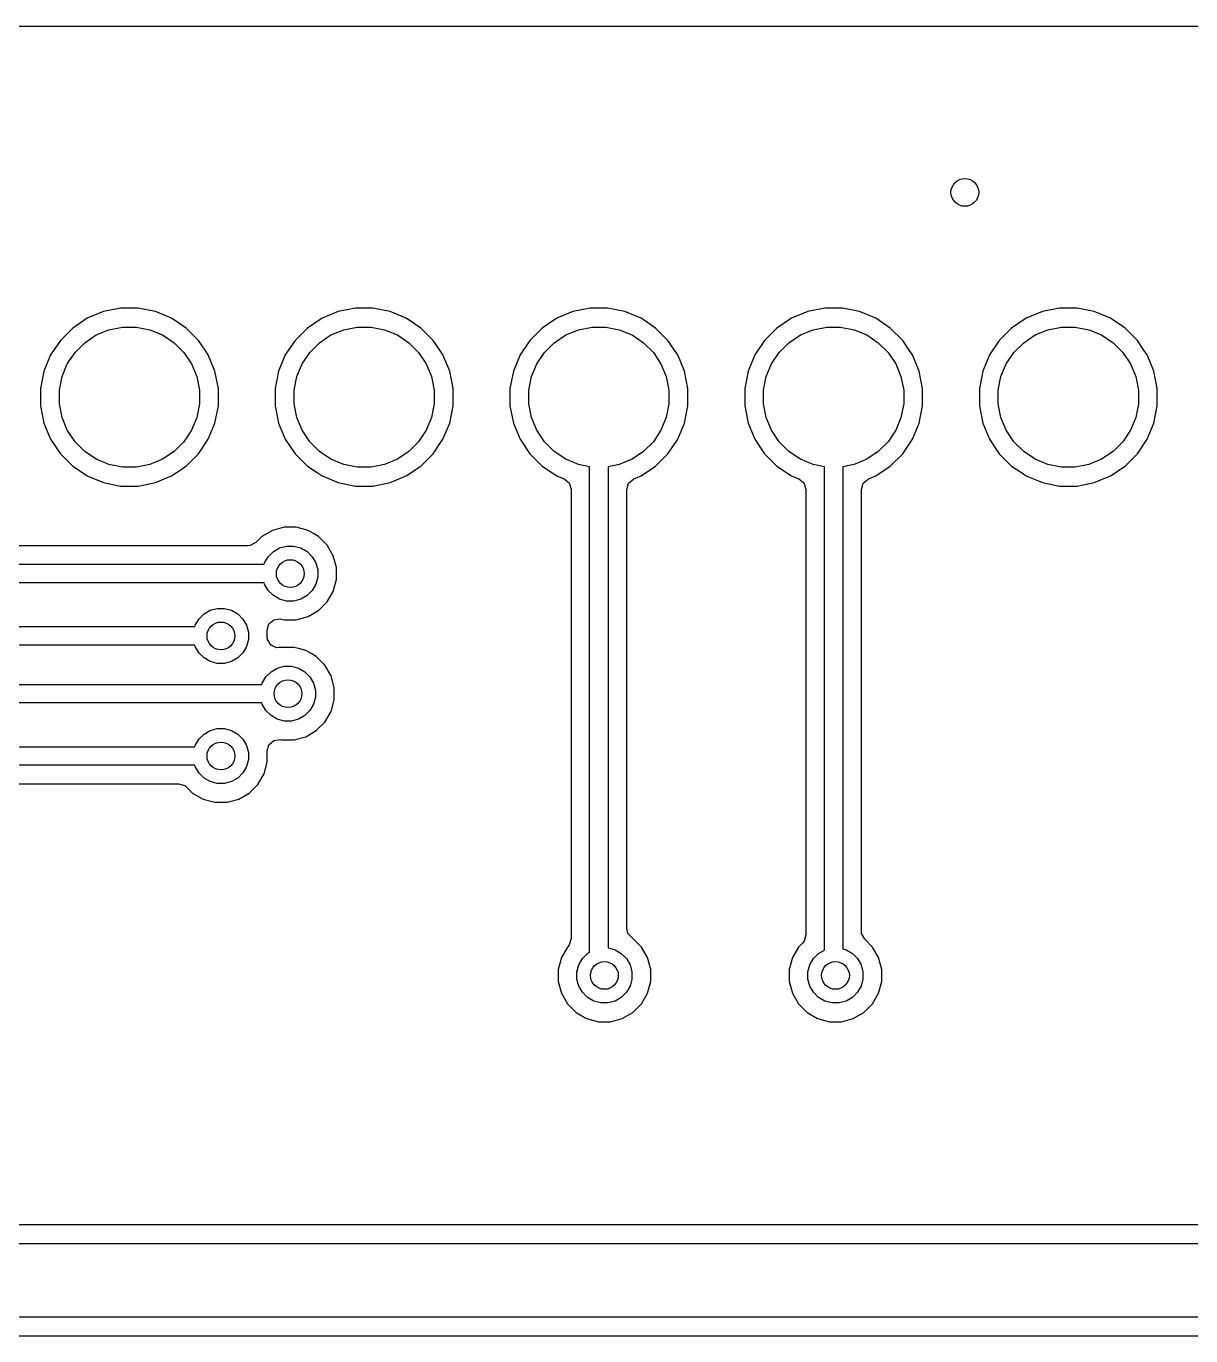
# Model space of a CAD drawing. Header units: inches. Extents: x 2.9 to 6.6, y -4.54 to -2.01.
# Drawn here: x 4.73 to 5.226, y -2.567 to -2.009 of the extents above; entities that cross this region are included whole.
import ezdxf

# ---------------------------------------------------------------- set-up
doc = ezdxf.new("R2010")
doc.units = ezdxf.units.IN
doc.header["$MEASUREMENT"] = 0
doc.layers.add('BLACK', color=7, linetype='CONTINUOUS')

msp = doc.modelspace()

# ---------------------------------------------------------------- linework, layer by layer
at = {"layer": 'BLACK', "linetype": 'CONTINUOUS'}
for p, q in [((2.91834, -2.00888), (6.59426, -2.00888)), ((4.76296, -2.13049), (4.75607, -2.13335)), ((4.77028, -2.12904), (4.76296, -2.13049)), ((4.76296, -2.13049), (4.76296, -2.13049)), ((4.77775, -2.12904), (4.77028, -2.12904)), ((4.77028, -2.12904), (4.77028, -2.12904)), ((4.78507, -2.13049), (4.77775, -2.12904)), ((4.77775, -2.12904), (4.77775, -2.12904)), ((4.79197, -2.13335), (4.78507, -2.13049)), ((4.78507, -2.13049), (4.78507, -2.13049)), ((4.86296, -2.13049), (4.85607, -2.13335)), ((4.87028, -2.12904), (4.86296, -2.13049)), ((4.86296, -2.13049), (4.86296, -2.13049)), ((4.87775, -2.12904), (4.87028, -2.12904)), ((4.87028, -2.12904), (4.87028, -2.12904)), ((4.88507, -2.13049), (4.87775, -2.12904)), ((4.87775, -2.12904), (4.87775, -2.12904)), ((4.89197, -2.13335), (4.88507, -2.13049)), ((4.88507, -2.13049), (4.88507, -2.13049)), ((4.96296, -2.13049), (4.95607, -2.13335)), ((4.97028, -2.12904), (4.96296, -2.13049)), ((4.96296, -2.13049), (4.96296, -2.13049)), ((4.97775, -2.12904), (4.97028, -2.12904)), ((4.97028, -2.12904), (4.97028, -2.12904)), ((4.98507, -2.13049), (4.97775, -2.12904)), ((4.97775, -2.12904), (4.97775, -2.12904)), ((4.99197, -2.13335), (4.98507, -2.13049)), ((4.98507, -2.13049), (4.98507, -2.13049)), ((5.06296, -2.13049), (5.05607, -2.13335)), ((5.07028, -2.12904), (5.06296, -2.13049)), ((5.06296, -2.13049), (5.06296, -2.13049)), ((5.07775, -2.12904), (5.07028, -2.12904)), ((5.07028, -2.12904), (5.07028, -2.12904)), ((5.08507, -2.13049), (5.07775, -2.12904)), ((5.07775, -2.12904), (5.07775, -2.12904)), ((5.09197, -2.13335), (5.08507, -2.13049)), ((5.08507, -2.13049), (5.08507, -2.13049)), ((5.16296, -2.13049), (5.15607, -2.13335)), ((5.17028, -2.12904), (5.16296, -2.13049)), ((5.16296, -2.13049), (5.16296, -2.13049)), ((5.17775, -2.12904), (5.17028, -2.12904)), ((5.17028, -2.12904), (5.17028, -2.12904)), ((5.18507, -2.13049), (5.17775, -2.12904)), ((5.17775, -2.12904), (5.17775, -2.12904)), ((5.19197, -2.13335), (5.18507, -2.13049)), ((5.18507, -2.13049), (5.18507, -2.13049)), ((4.75607, -2.13335), (4.74986, -2.1375)), ((4.76531, -2.13822), (4.77108, -2.13707)), ((4.77108, -2.13707), (4.77696, -2.13707)), ((4.77696, -2.13707), (4.78272, -2.13822)), ((4.79817, -2.1375), (4.79197, -2.13335)), ((4.85607, -2.13335), (4.84986, -2.1375)), ((4.86531, -2.13822), (4.87108, -2.13707)), ((4.87108, -2.13707), (4.87696, -2.13707)), ((4.87696, -2.13707), (4.88272, -2.13822)), ((4.89817, -2.1375), (4.89197, -2.13335)), ((4.95607, -2.13335), (4.94986, -2.1375)), ((4.96531, -2.13822), (4.97108, -2.13707)), ((4.97108, -2.13707), (4.97696, -2.13707)), ((4.97696, -2.13707), (4.98272, -2.13822)), ((4.99817, -2.1375), (4.99197, -2.13335)), ((5.05607, -2.13335), (5.04986, -2.1375)), ((5.06531, -2.13822), (5.07108, -2.13707)), ((5.07108, -2.13707), (5.07696, -2.13707)), ((5.07696, -2.13707), (5.08272, -2.13822)), ((5.09817, -2.1375), (5.09197, -2.13335)), ((5.15607, -2.13335), (5.14986, -2.1375)), ((5.16531, -2.13822), (5.17108, -2.13707)), ((5.17108, -2.13707), (5.17696, -2.13707)), ((5.17696, -2.13707), (5.18272, -2.13822)), ((5.19817, -2.1375), (5.19197, -2.13335)), ((4.74458, -2.14277), (4.74043, -2.14898)), ((4.74986, -2.1375), (4.74458, -2.14277)), ((4.75498, -2.14374), (4.75987, -2.14047)), ((4.75987, -2.14047), (4.76531, -2.13822)), ((4.78272, -2.13822), (4.78816, -2.14047)), ((4.78816, -2.14047), (4.79305, -2.14374)), ((4.80345, -2.14277), (4.79817, -2.1375)), ((4.80621, -2.1469), (4.80345, -2.14277)), ((4.84458, -2.14277), (4.84043, -2.14898)), ((4.84986, -2.1375), (4.84458, -2.14277)), ((4.85498, -2.14374), (4.85987, -2.14047)), ((4.85987, -2.14047), (4.86531, -2.13822)), ((4.88272, -2.13822), (4.88816, -2.14047)), ((4.88816, -2.14047), (4.89305, -2.14374)), ((4.90345, -2.14277), (4.89817, -2.1375)), ((4.90621, -2.1469), (4.90345, -2.14277)), ((4.94458, -2.14277), (4.94043, -2.14898)), ((4.94986, -2.1375), (4.94458, -2.14277)), ((4.95498, -2.14374), (4.95987, -2.14047)), ((4.95987, -2.14047), (4.96531, -2.13822)), ((4.98272, -2.13822), (4.98816, -2.14047)), ((4.98816, -2.14047), (4.99305, -2.14374)), ((5.00345, -2.14277), (4.99817, -2.1375)), ((5.00621, -2.1469), (5.00345, -2.14277)), ((5.04458, -2.14277), (5.04043, -2.14898)), ((5.04986, -2.1375), (5.04458, -2.14277)), ((5.05498, -2.14374), (5.05987, -2.14047)), ((5.05987, -2.14047), (5.06531, -2.13822)), ((5.08272, -2.13822), (5.08816, -2.14047)), ((5.08816, -2.14047), (5.09305, -2.14374)), ((5.10345, -2.14277), (5.09817, -2.1375)), ((5.10621, -2.1469), (5.10345, -2.14277)), ((5.14458, -2.14277), (5.14043, -2.14898)), ((5.14986, -2.1375), (5.14458, -2.14277)), ((5.15498, -2.14374), (5.15987, -2.14047)), ((5.15987, -2.14047), (5.16531, -2.13822)), ((5.18272, -2.13822), (5.18816, -2.14047)), ((5.18816, -2.14047), (5.19305, -2.14374)), ((5.20345, -2.14277), (5.19817, -2.1375)), ((5.20621, -2.1469), (5.20345, -2.14277)), ((4.74756, -2.15279), (4.75083, -2.1479)), ((4.75083, -2.1479), (4.75498, -2.14374)), ((4.79305, -2.14374), (4.79721, -2.1479)), ((4.79721, -2.1479), (4.80047, -2.15279)), ((4.8076, -2.14898), (4.80621, -2.1469)), ((4.84756, -2.15279), (4.85083, -2.1479)), ((4.85083, -2.1479), (4.85498, -2.14374)), ((4.89305, -2.14374), (4.89721, -2.1479)), ((4.89721, -2.1479), (4.90047, -2.15279)), ((4.9076, -2.14898), (4.90621, -2.1469)), ((4.94756, -2.15279), (4.95083, -2.1479)), ((4.95083, -2.1479), (4.95498, -2.14374)), ((4.99305, -2.14374), (4.99721, -2.1479)), ((4.99721, -2.1479), (5.00047, -2.15279)), ((5.0076, -2.14898), (5.00621, -2.1469)), ((5.04756, -2.15279), (5.05083, -2.1479)), ((5.05083, -2.1479), (5.05498, -2.14374)), ((5.09305, -2.14374), (5.09721, -2.1479)), ((5.09721, -2.1479), (5.10047, -2.15279)), ((5.1076, -2.14898), (5.10621, -2.1469)), ((5.14756, -2.15279), (5.15083, -2.1479)), ((5.15083, -2.1479), (5.15498, -2.14374)), ((5.19305, -2.14374), (5.19721, -2.1479)), ((5.19721, -2.1479), (5.20047, -2.15279)), ((5.2076, -2.14898), (5.20621, -2.1469)), ((4.74043, -2.14898), (4.73758, -2.15588)), ((4.74531, -2.15822), (4.74756, -2.15279)), ((4.80047, -2.15279), (4.80272, -2.15822)), ((4.81045, -2.15588), (4.8076, -2.14898)), ((4.84043, -2.14898), (4.83758, -2.15588)), ((4.84531, -2.15822), (4.84756, -2.15279)), ((4.90047, -2.15279), (4.90272, -2.15822)), ((4.91045, -2.15588), (4.9076, -2.14898)), ((4.94043, -2.14898), (4.93758, -2.15588)), ((4.94531, -2.15822), (4.94756, -2.15279)), ((5.00047, -2.15279), (5.00272, -2.15822)), ((5.01045, -2.15588), (5.0076, -2.14898)), ((5.04043, -2.14898), (5.03758, -2.15588)), ((5.04531, -2.15822), (5.04756, -2.15279)), ((5.10047, -2.15279), (5.10272, -2.15822)), ((5.11045, -2.15588), (5.1076, -2.14898)), ((5.14043, -2.14898), (5.13758, -2.15588)), ((5.14531, -2.15822), (5.14756, -2.15279)), ((5.20047, -2.15279), (5.20272, -2.15822)), ((5.21045, -2.15588), (5.2076, -2.14898)), ((4.73758, -2.15588), (4.73612, -2.1632)), ((4.73758, -2.15588), (4.73758, -2.15588)), ((4.74416, -2.16399), (4.74531, -2.15822)), ((4.80272, -2.15822), (4.80387, -2.16399)), ((4.81191, -2.1632), (4.81045, -2.15588)), ((4.81045, -2.15588), (4.81045, -2.15588)), ((4.83758, -2.15588), (4.83612, -2.1632)), ((4.83758, -2.15588), (4.83758, -2.15588)), ((4.84416, -2.16399), (4.84531, -2.15822)), ((4.90272, -2.15822), (4.90387, -2.16399)), ((4.91191, -2.1632), (4.91045, -2.15588)), ((4.91045, -2.15588), (4.91045, -2.15588)), ((4.93758, -2.15588), (4.93612, -2.1632)), ((4.93758, -2.15588), (4.93758, -2.15588)), ((4.94416, -2.16399), (4.94531, -2.15822)), ((5.00272, -2.15822), (5.00387, -2.16399)), ((5.01191, -2.1632), (5.01045, -2.15588)), ((5.01045, -2.15588), (5.01045, -2.15588)), ((5.03758, -2.15588), (5.03612, -2.1632)), ((5.03758, -2.15588), (5.03758, -2.15588)), ((5.04416, -2.16399), (5.04531, -2.15822)), ((5.10272, -2.15822), (5.10387, -2.16399)), ((5.11191, -2.1632), (5.11045, -2.15588)), ((5.11045, -2.15588), (5.11045, -2.15588)), ((5.13758, -2.15588), (5.13612, -2.1632)), ((5.13758, -2.15588), (5.13758, -2.15588)), ((5.14416, -2.16399), (5.14531, -2.15822)), ((5.20272, -2.15822), (5.20387, -2.16399)), ((5.21191, -2.1632), (5.21045, -2.15588)), ((5.21045, -2.15588), (5.21045, -2.15588)), ((4.73612, -2.1632), (4.73612, -2.17066)), ((4.74416, -2.16987), (4.74416, -2.16399)), ((4.80387, -2.16399), (4.80387, -2.16987)), ((4.81191, -2.17066), (4.81191, -2.1632)), ((4.81191, -2.1632), (4.81191, -2.1632)), ((4.81191, -2.1632), (4.81191, -2.1632)), ((4.83612, -2.1632), (4.83612, -2.17066)), ((4.84416, -2.16987), (4.84416, -2.16399)), ((4.90387, -2.16399), (4.90387, -2.16987)), ((4.91191, -2.17066), (4.91191, -2.1632)), ((4.91191, -2.1632), (4.91191, -2.1632)), ((4.91191, -2.1632), (4.91191, -2.1632)), ((4.93612, -2.1632), (4.93612, -2.17066)), ((4.94416, -2.16987), (4.94416, -2.16399)), ((5.00387, -2.16399), (5.00387, -2.16987)), ((5.01191, -2.17066), (5.01191, -2.1632)), ((5.01191, -2.1632), (5.01191, -2.1632)), ((5.01191, -2.1632), (5.01191, -2.1632)), ((5.03612, -2.1632), (5.03612, -2.17066)), ((5.04416, -2.16987), (5.04416, -2.16399)), ((5.10387, -2.16399), (5.10387, -2.16987)), ((5.11191, -2.17066), (5.11191, -2.1632)), ((5.11191, -2.1632), (5.11191, -2.1632)), ((5.11191, -2.1632), (5.11191, -2.1632)), ((5.13612, -2.1632), (5.13612, -2.17066)), ((5.14416, -2.16987), (5.14416, -2.16399)), ((5.20387, -2.16399), (5.20387, -2.16987)), ((5.21191, -2.17066), (5.21191, -2.1632)), ((5.21191, -2.1632), (5.21191, -2.1632)), ((5.21191, -2.1632), (5.21191, -2.1632)), ((4.73612, -2.17066), (4.73758, -2.17798)), ((4.74531, -2.17564), (4.74416, -2.16987)), ((4.80387, -2.16987), (4.80272, -2.17564)), ((4.81045, -2.17798), (4.81191, -2.17066)), ((4.83612, -2.17066), (4.83758, -2.17798)), ((4.84531, -2.17564), (4.84416, -2.16987)), ((4.90387, -2.16987), (4.90272, -2.17564)), ((4.91045, -2.17798), (4.91191, -2.17066)), ((4.93612, -2.17066), (4.93758, -2.17798)), ((4.94531, -2.17564), (4.94416, -2.16987)), ((5.00387, -2.16987), (5.00272, -2.17564)), ((5.01045, -2.17798), (5.01191, -2.17066)), ((5.03612, -2.17066), (5.03758, -2.17798)), ((5.04531, -2.17564), (5.04416, -2.16987)), ((5.10387, -2.16987), (5.10272, -2.17564)), ((5.11045, -2.17798), (5.11191, -2.17066)), ((5.13612, -2.17066), (5.13758, -2.17798)), ((5.14531, -2.17564), (5.14416, -2.16987)), ((5.20387, -2.16987), (5.20272, -2.17564)), ((5.21045, -2.17798), (5.21191, -2.17066)), ((4.74756, -2.18107), (4.74531, -2.17564)), ((4.80272, -2.17564), (4.80047, -2.18107)), ((4.84756, -2.18107), (4.84531, -2.17564)), ((4.90272, -2.17564), (4.90047, -2.18107)), ((4.94756, -2.18107), (4.94531, -2.17564)), ((5.00272, -2.17564), (5.00047, -2.18107)), ((5.04756, -2.18107), (5.04531, -2.17564)), ((5.10272, -2.17564), (5.10047, -2.18107)), ((5.14756, -2.18107), (5.14531, -2.17564)), ((5.20272, -2.17564), (5.20047, -2.18107)), ((4.73758, -2.17798), (4.73758, -2.17798)), ((4.73758, -2.17798), (4.74043, -2.18488)), ((4.75083, -2.18596), (4.74756, -2.18107)), ((4.80047, -2.18107), (4.79721, -2.18596)), ((4.8076, -2.18488), (4.81045, -2.17798)), ((4.83758, -2.17798), (4.83758, -2.17798)), ((4.83758, -2.17798), (4.84043, -2.18488)), ((4.85083, -2.18596), (4.84756, -2.18107)), ((4.90047, -2.18107), (4.89721, -2.18596)), ((4.9076, -2.18488), (4.91045, -2.17798)), ((4.93758, -2.17798), (4.93758, -2.17798)), ((4.93758, -2.17798), (4.94043, -2.18488)), ((4.95083, -2.18596), (4.94756, -2.18107)), ((5.00047, -2.18107), (4.99721, -2.18596)), ((5.0076, -2.18488), (5.01045, -2.17798)), ((5.03758, -2.17798), (5.03758, -2.17798)), ((5.03758, -2.17798), (5.04043, -2.18488)), ((5.05083, -2.18596), (5.04756, -2.18107)), ((5.10047, -2.18107), (5.09721, -2.18596)), ((5.1076, -2.18488), (5.11045, -2.17798)), ((5.13758, -2.17798), (5.13758, -2.17798)), ((5.13758, -2.17798), (5.14043, -2.18488)), ((5.15083, -2.18596), (5.14756, -2.18107)), ((5.20047, -2.18107), (5.19721, -2.18596)), ((5.2076, -2.18488), (5.21045, -2.17798)), ((4.74043, -2.18488), (4.74458, -2.19108)), ((4.75498, -2.19012), (4.75083, -2.18596)), ((4.79721, -2.18596), (4.79305, -2.19012)), ((4.80345, -2.19108), (4.8076, -2.18488)), ((4.84043, -2.18488), (4.84458, -2.19108)), ((4.85498, -2.19012), (4.85083, -2.18596)), ((4.89721, -2.18596), (4.89305, -2.19012)), ((4.90345, -2.19108), (4.9076, -2.18488)), ((4.94043, -2.18488), (4.94458, -2.19108)), ((4.95498, -2.19012), (4.95083, -2.18596)), ((4.99721, -2.18596), (4.99305, -2.19012)), ((5.00345, -2.19108), (5.0076, -2.18488)), ((5.04043, -2.18488), (5.04458, -2.19108)), ((5.05498, -2.19012), (5.05083, -2.18596)), ((5.09721, -2.18596), (5.09305, -2.19012)), ((5.10345, -2.19108), (5.1076, -2.18488)), ((5.14043, -2.18488), (5.14458, -2.19108)), ((5.15498, -2.19012), (5.15083, -2.18596)), ((5.19721, -2.18596), (5.19305, -2.19012)), ((5.20345, -2.19108), (5.2076, -2.18488)), ((4.74458, -2.19108), (4.74986, -2.19636)), ((4.75987, -2.19339), (4.75498, -2.19012)), ((4.79305, -2.19012), (4.78816, -2.19339)), ((4.79817, -2.19636), (4.80345, -2.19108)), ((4.84458, -2.19108), (4.84986, -2.19636)), ((4.85987, -2.19339), (4.85498, -2.19012)), ((4.89305, -2.19012), (4.88816, -2.19339)), ((4.89817, -2.19636), (4.90345, -2.19108)), ((4.94458, -2.19108), (4.94986, -2.19636)), ((4.95987, -2.19339), (4.95498, -2.19012)), ((4.99305, -2.19012), (4.98816, -2.19339)), ((4.99817, -2.19636), (5.00345, -2.19108)), ((5.04458, -2.19108), (5.04986, -2.19636)), ((5.05987, -2.19339), (5.05498, -2.19012)), ((5.09305, -2.19012), (5.08816, -2.19339)), ((5.09817, -2.19636), (5.10345, -2.19108)), ((5.14458, -2.19108), (5.14986, -2.19636)), ((5.15987, -2.19339), (5.15498, -2.19012)), ((5.19305, -2.19012), (5.18816, -2.19339)), ((5.19817, -2.19636), (5.20345, -2.19108)), ((4.74986, -2.19636), (4.75399, -2.19912)), ((4.76531, -2.19564), (4.75987, -2.19339)), ((4.77108, -2.19678), (4.76531, -2.19564)), ((4.77696, -2.19678), (4.77108, -2.19678)), ((4.78272, -2.19564), (4.77696, -2.19678)), ((4.78816, -2.19339), (4.78272, -2.19564)), ((4.79197, -2.20051), (4.79817, -2.19636)), ((4.84986, -2.19636), (4.85399, -2.19912)), ((4.86531, -2.19564), (4.85987, -2.19339)), ((4.87108, -2.19678), (4.86531, -2.19564)), ((4.87696, -2.19678), (4.87108, -2.19678)), ((4.88272, -2.19564), (4.87696, -2.19678)), ((4.88816, -2.19339), (4.88272, -2.19564)), ((4.89197, -2.20051), (4.89817, -2.19636)), ((4.94986, -2.19636), (4.94986, -2.19636)), ((4.94986, -2.19636), (4.95607, -2.20051)), ((4.96531, -2.19564), (4.95987, -2.19339)), ((4.97008, -2.19659), (4.96531, -2.19564)), ((4.97008, -2.4035), (4.97008, -2.19659)), ((4.98272, -2.19564), (4.97795, -2.19659)), ((4.97795, -2.19659), (4.97795, -2.40168)), ((4.98816, -2.19339), (4.98272, -2.19564)), ((4.99197, -2.20051), (4.99817, -2.19636)), ((5.04986, -2.19636), (5.04986, -2.19636)), ((5.04986, -2.19636), (5.05607, -2.20051)), ((5.06531, -2.19564), (5.05987, -2.19339)), ((5.07008, -2.19659), (5.06531, -2.19564)), ((5.07008, -2.40259), (5.07008, -2.19659)), ((5.08272, -2.19564), (5.07795, -2.19659)), ((5.07795, -2.19659), (5.07795, -2.40211)), ((5.08816, -2.19339), (5.08272, -2.19564)), ((5.09197, -2.20051), (5.09817, -2.19636)), ((5.14986, -2.19636), (5.15399, -2.19912)), ((5.16531, -2.19564), (5.15987, -2.19339)), ((5.17108, -2.19678), (5.16531, -2.19564)), ((5.17696, -2.19678), (5.17108, -2.19678)), ((5.18272, -2.19564), (5.17696, -2.19678)), ((5.18816, -2.19339), (5.18272, -2.19564)), ((5.19197, -2.20051), (5.19817, -2.19636)), ((4.75399, -2.19912), (4.75607, -2.20051)), ((4.75607, -2.20051), (4.76296, -2.20337)), ((4.76296, -2.20337), (4.77028, -2.20482)), ((4.77775, -2.20482), (4.78507, -2.20337)), ((4.78507, -2.20337), (4.79197, -2.20051)), ((4.85399, -2.19912), (4.85607, -2.20051)), ((4.85607, -2.20051), (4.86296, -2.20337)), ((4.86296, -2.20337), (4.87028, -2.20482)), ((4.87775, -2.20482), (4.88507, -2.20337)), ((4.88507, -2.20337), (4.89197, -2.20051)), ((4.95607, -2.20051), (4.95607, -2.20051)), ((4.95607, -2.20051), (4.95917, -2.2018)), ((4.95917, -2.2018), (4.96131, -2.20352)), ((4.96131, -2.20352), (4.96218, -2.20613)), ((4.98585, -2.20631), (4.98662, -2.20367)), ((4.98662, -2.20367), (4.9887, -2.20187)), ((4.9887, -2.20187), (4.98886, -2.2018)), ((4.98886, -2.2018), (4.99196, -2.20051)), ((4.99196, -2.20051), (4.99196, -2.20051)), ((4.99196, -2.20051), (4.99197, -2.20051)), ((5.05607, -2.20051), (5.05607, -2.20051)), ((5.05607, -2.20051), (5.05917, -2.2018)), ((5.05917, -2.2018), (5.06131, -2.20352)), ((5.06131, -2.20352), (5.06218, -2.20613)), ((5.08585, -2.20631), (5.08662, -2.20367)), ((5.08662, -2.20367), (5.0887, -2.20187)), ((5.0887, -2.20187), (5.08886, -2.2018)), ((5.08886, -2.2018), (5.09196, -2.20051)), ((5.09196, -2.20051), (5.09196, -2.20051)), ((5.09196, -2.20051), (5.09197, -2.20051)), ((5.15399, -2.19912), (5.15607, -2.20051)), ((5.15607, -2.20051), (5.16296, -2.20337)), ((5.16296, -2.20337), (5.17028, -2.20482)), ((5.17775, -2.20482), (5.18507, -2.20337)), ((5.18507, -2.20337), (5.19197, -2.20051)), ((4.77028, -2.20482), (4.77028, -2.20482)), ((4.77028, -2.20482), (4.77028, -2.20482)), ((4.77028, -2.20482), (4.77775, -2.20482)), ((4.77775, -2.20482), (4.77775, -2.20482)), ((4.87028, -2.20482), (4.87028, -2.20482)), ((4.87028, -2.20482), (4.87028, -2.20482)), ((4.87028, -2.20482), (4.87775, -2.20482)), ((4.87775, -2.20482), (4.87775, -2.20482)), ((4.96218, -2.20613), (4.96219, -2.20631)), ((4.96219, -2.20631), (4.96219, -2.39769)), ((4.98585, -2.39328), (4.98585, -2.20631)), ((5.06218, -2.20613), (5.06219, -2.20631)), ((5.06219, -2.20631), (5.06219, -2.39612)), ((5.08585, -2.39454), (5.08585, -2.20631)), ((5.17028, -2.20482), (5.17028, -2.20482)), ((5.17028, -2.20482), (5.17028, -2.20482)), ((5.17028, -2.20482), (5.17775, -2.20482)), ((5.17775, -2.20482), (5.17775, -2.20482)), ((4.83042, -2.22636), (4.82791, -2.22887)), ((4.83491, -2.22376), (4.83042, -2.22636)), ((4.83042, -2.22636), (4.83042, -2.22636)), ((4.83993, -2.22242), (4.83491, -2.22376)), ((4.84511, -2.22242), (4.83993, -2.22242)), ((4.84762, -2.22309), (4.84511, -2.22242)), ((4.85013, -2.22376), (4.84762, -2.22309)), ((4.85237, -2.22506), (4.85013, -2.22376)), ((4.85462, -2.22636), (4.85237, -2.22506)), ((4.85829, -2.23003), (4.85462, -2.22636)), ((4.82446, -2.2303), (4.07318, -2.2303)), ((4.8255, -2.23018), (4.82446, -2.2303)), ((4.82791, -2.22887), (4.8255, -2.23018)), ((4.83533, -2.23276), (4.838, -2.23121)), ((4.838, -2.23121), (4.84098, -2.23042)), ((4.84098, -2.23042), (4.84406, -2.23042)), ((4.84406, -2.23042), (4.84704, -2.23121)), ((4.84704, -2.23121), (4.84971, -2.23276)), ((4.86088, -2.23452), (4.85829, -2.23003)), ((4.83145, -2.23819), (4.83161, -2.23761)), ((4.83161, -2.23761), (4.83315, -2.23494)), ((4.83315, -2.23494), (4.83533, -2.23276)), ((4.84971, -2.23276), (4.85189, -2.23494)), ((4.85189, -2.23494), (4.85343, -2.23761)), ((4.85343, -2.23761), (4.85423, -2.24058)), ((4.86222, -2.23953), (4.86088, -2.23452)), ((4.06619, -2.23819), (4.83145, -2.23819)), ((4.85423, -2.24058), (4.85423, -2.24367)), ((4.86222, -2.24472), (4.86222, -2.23953)), ((4.83145, -2.24606), (4.06619, -2.24606)), ((4.83161, -2.24665), (4.83145, -2.24606)), ((4.83315, -2.24932), (4.83161, -2.24665)), ((4.85343, -2.24665), (4.85189, -2.24932)), ((4.85423, -2.24367), (4.85343, -2.24665)), ((4.86088, -2.24973), (4.86222, -2.24472)), ((4.83533, -2.2515), (4.83315, -2.24932)), ((4.838, -2.25304), (4.83533, -2.2515)), ((4.84098, -2.25384), (4.838, -2.25304)), ((4.84406, -2.25384), (4.84098, -2.25384)), ((4.84704, -2.25304), (4.84406, -2.25384)), ((4.84971, -2.2515), (4.84704, -2.25304)), ((4.85189, -2.24932), (4.84971, -2.2515)), ((4.85462, -2.25789), (4.85829, -2.25422)), ((4.85829, -2.25422), (4.86088, -2.24973)), ((4.80362, -2.26151), (4.8058, -2.25933)), ((4.8058, -2.25933), (4.80847, -2.25779)), ((4.80847, -2.25779), (4.81145, -2.25699)), ((4.81145, -2.25699), (4.81453, -2.25699)), ((4.81453, -2.25699), (4.81751, -2.25779)), ((4.81751, -2.25779), (4.82018, -2.25933)), ((4.82018, -2.25933), (4.82236, -2.26151)), ((4.85013, -2.26049), (4.85462, -2.25789)), ((4.03272, -2.26476), (4.80192, -2.26476)), ((4.80192, -2.26476), (4.80208, -2.26418)), ((4.80208, -2.26418), (4.80362, -2.26151)), ((4.82236, -2.26151), (4.8239, -2.26418)), ((4.8239, -2.26418), (4.8247, -2.26716)), ((4.8327, -2.26626), (4.83347, -2.26362)), ((4.83347, -2.26362), (4.83555, -2.26182)), ((4.83555, -2.26182), (4.83827, -2.26142)), ((4.83827, -2.26142), (4.83884, -2.26154)), ((4.83884, -2.26154), (4.83993, -2.26183)), ((4.83993, -2.26183), (4.83993, -2.26183)), ((4.83993, -2.26183), (4.84511, -2.26183)), ((4.84511, -2.26183), (4.85013, -2.26049)), ((4.84511, -2.26183), (4.84511, -2.26183)), ((4.8247, -2.27024), (4.8239, -2.27322)), ((4.8247, -2.26716), (4.8247, -2.27024)), ((4.8327, -2.26891), (4.8327, -2.26626)), ((4.83273, -2.26949), (4.8327, -2.26891)), ((4.8328, -2.26966), (4.83273, -2.26949)), ((4.83289, -2.27029), (4.8328, -2.26966)), ((4.83343, -2.27112), (4.83289, -2.27029)), ((4.83381, -2.27202), (4.83343, -2.27112)), ((4.80192, -2.27264), (4.03272, -2.27264)), ((4.80208, -2.27322), (4.80192, -2.27264)), ((4.80362, -2.27589), (4.80208, -2.27322)), ((4.8058, -2.27807), (4.80362, -2.27589)), ((4.82236, -2.27589), (4.82018, -2.27807)), ((4.8239, -2.27322), (4.82236, -2.27589)), ((4.83416, -2.27225), (4.83381, -2.27202)), ((4.83438, -2.2726), (4.83416, -2.27225)), ((4.83528, -2.27301), (4.83438, -2.2726)), ((4.83609, -2.27356), (4.83528, -2.27301)), ((4.83651, -2.27357), (4.83609, -2.27356)), ((4.83688, -2.27375), (4.83651, -2.27357)), ((4.83786, -2.27361), (4.83688, -2.27375)), ((4.83862, -2.27362), (4.83786, -2.27361)), ((4.83862, -2.27364), (4.83862, -2.27362)), ((4.83876, -2.27363), (4.83862, -2.27364)), ((4.83884, -2.27363), (4.83876, -2.27363)), ((4.83894, -2.2736), (4.83884, -2.27363)), ((4.84413, -2.2736), (4.83894, -2.2736)), ((4.84664, -2.27427), (4.84413, -2.2736)), ((4.84914, -2.27495), (4.84664, -2.27427)), ((4.85139, -2.27624), (4.84914, -2.27495)), ((4.85363, -2.27754), (4.85139, -2.27624)), ((4.80847, -2.27961), (4.8058, -2.27807)), ((4.81145, -2.28041), (4.80847, -2.27961)), ((4.81453, -2.28041), (4.81145, -2.28041)), ((4.81751, -2.27961), (4.81453, -2.28041)), ((4.82018, -2.27807), (4.81751, -2.27961)), ((4.83435, -2.28394), (4.83702, -2.2824)), ((4.83702, -2.2824), (4.83999, -2.2816)), ((4.83999, -2.2816), (4.84308, -2.2816)), ((4.84308, -2.2816), (4.84606, -2.2824)), ((4.84606, -2.2824), (4.84873, -2.28394)), ((4.8573, -2.28121), (4.85363, -2.27754)), ((4.8599, -2.2857), (4.8573, -2.28121)), ((4.83062, -2.28879), (4.83217, -2.28612)), ((4.83217, -2.28612), (4.83435, -2.28394)), ((4.84873, -2.28394), (4.85091, -2.28612)), ((4.85091, -2.28612), (4.85245, -2.28879)), ((4.86124, -2.29071), (4.8599, -2.2857)), ((4.06619, -2.28937), (4.83047, -2.28937)), ((4.83047, -2.28937), (4.83062, -2.28879)), ((4.85245, -2.28879), (4.85325, -2.29177)), ((4.85325, -2.29177), (4.85325, -2.29485)), ((4.86124, -2.2959), (4.86124, -2.29071)), ((4.83047, -2.29724), (4.06619, -2.29724)), ((4.83062, -2.29783), (4.83047, -2.29724)), ((4.83217, -2.3005), (4.83062, -2.29783)), ((4.85245, -2.29783), (4.85091, -2.3005)), ((4.85325, -2.29485), (4.85245, -2.29783)), ((4.8599, -2.30091), (4.86124, -2.2959)), ((4.83435, -2.30268), (4.83217, -2.3005)), ((4.83702, -2.30422), (4.83435, -2.30268)), ((4.83999, -2.30502), (4.83702, -2.30422)), ((4.84606, -2.30422), (4.84308, -2.30502)), ((4.84873, -2.30268), (4.84606, -2.30422)), ((4.85091, -2.3005), (4.84873, -2.30268)), ((4.8573, -2.30541), (4.8599, -2.30091)), ((4.8058, -2.31051), (4.80847, -2.30897)), ((4.80847, -2.30897), (4.81145, -2.30817)), ((4.81145, -2.30817), (4.81453, -2.30817)), ((4.81453, -2.30817), (4.81751, -2.30897)), ((4.81751, -2.30897), (4.82018, -2.31051)), ((4.84308, -2.30502), (4.83999, -2.30502)), ((4.84914, -2.31167), (4.85363, -2.30907)), ((4.85363, -2.30907), (4.8573, -2.30541)), ((3.94808, -2.31594), (4.80192, -2.31594)), ((4.80192, -2.31594), (4.80208, -2.31536)), ((4.80208, -2.31536), (4.80362, -2.31269)), ((4.80362, -2.31269), (4.8058, -2.31051)), ((4.82018, -2.31051), (4.82236, -2.31269)), ((4.82236, -2.31269), (4.8239, -2.31536)), ((4.8239, -2.31536), (4.8247, -2.31834)), ((4.8327, -2.3177), (4.83347, -2.31506)), ((4.83347, -2.31506), (4.83555, -2.31326)), ((4.83555, -2.31326), (4.83827, -2.31287)), ((4.83827, -2.31287), (4.83884, -2.31299)), ((4.83884, -2.31299), (4.83894, -2.31301)), ((4.83894, -2.31301), (4.83894, -2.31301)), ((4.83894, -2.31301), (4.84413, -2.31301)), ((4.84413, -2.31301), (4.84914, -2.31167)), ((4.84413, -2.31301), (4.84413, -2.31301)), ((4.8247, -2.32142), (4.8239, -2.3244)), ((4.8247, -2.31834), (4.8247, -2.32142)), ((4.8327, -2.32248), (4.8327, -2.3177)), ((4.80192, -2.32382), (3.94808, -2.32382)), ((4.80208, -2.3244), (4.80192, -2.32382)), ((4.80362, -2.32707), (4.80208, -2.3244)), ((4.8058, -2.32925), (4.80362, -2.32707)), ((4.82236, -2.32707), (4.82018, -2.32925)), ((4.8239, -2.3244), (4.82236, -2.32707)), ((4.83135, -2.32749), (4.8327, -2.32248)), ((3.95507, -2.33171), (4.79493, -2.33171)), ((4.79493, -2.33171), (4.79757, -2.33249)), ((4.79757, -2.33249), (4.79839, -2.33314)), ((4.80847, -2.33079), (4.8058, -2.32925)), ((4.81145, -2.33159), (4.80847, -2.33079)), ((4.81453, -2.33159), (4.81145, -2.33159)), ((4.81751, -2.33079), (4.81453, -2.33159)), ((4.82018, -2.32925), (4.81751, -2.33079)), ((4.82509, -2.33565), (4.82876, -2.33198)), ((4.82876, -2.33198), (4.83135, -2.32749)), ((4.79839, -2.33314), (4.80089, -2.33565)), ((4.80089, -2.33565), (4.80539, -2.33824)), ((4.80539, -2.33824), (4.8104, -2.33959)), ((4.81559, -2.33959), (4.8206, -2.33824)), ((4.8206, -2.33824), (4.82509, -2.33565)), ((4.8104, -2.33959), (4.8104, -2.33959)), ((4.8104, -2.33959), (4.81559, -2.33959)), ((4.81559, -2.33959), (4.81559, -2.33959)), ((4.98639, -2.39552), (4.98585, -2.39328)), ((4.96219, -2.39769), (4.96141, -2.40033)), ((4.98829, -2.39751), (4.98639, -2.39552)), ((4.98848, -2.39762), (4.98829, -2.39751)), ((4.99215, -2.40129), (4.98848, -2.39762)), ((5.06076, -2.39957), (5.05904, -2.40129)), ((5.06141, -2.39875), (5.06076, -2.39957)), ((5.06219, -2.39612), (5.06141, -2.39875)), ((5.08596, -2.39558), (5.08585, -2.39454)), ((5.08728, -2.39799), (5.08596, -2.39558)), ((5.09057, -2.40129), (5.08728, -2.39799)), ((4.96061, -2.40129), (4.95802, -2.40578)), ((4.96076, -2.40114), (4.96061, -2.40129)), ((4.96061, -2.40129), (4.96061, -2.40129)), ((4.96141, -2.40033), (4.96076, -2.40114)), ((4.96701, -2.4062), (4.96919, -2.40402)), ((4.96919, -2.40402), (4.97008, -2.4035)), ((4.97795, -2.40168), (4.9809, -2.40247)), ((4.9809, -2.40247), (4.98357, -2.40402)), ((4.98357, -2.40402), (4.98575, -2.4062)), ((4.99474, -2.40578), (4.99215, -2.40129)), ((5.05904, -2.40129), (5.05644, -2.40578)), ((5.05904, -2.40129), (5.05904, -2.40129)), ((5.06543, -2.4062), (5.06761, -2.40402)), ((5.06761, -2.40402), (5.07008, -2.40259)), ((5.07795, -2.40211), (5.07932, -2.40247)), ((5.07932, -2.40247), (5.08199, -2.40402)), ((5.08199, -2.40402), (5.08417, -2.4062)), ((5.09317, -2.40578), (5.09057, -2.40129)), ((4.95802, -2.40578), (4.95667, -2.41079)), ((4.95667, -2.41079), (4.95667, -2.41598)), ((4.96467, -2.41184), (4.96547, -2.40887)), ((4.96547, -2.40887), (4.96701, -2.4062)), ((4.98575, -2.4062), (4.98729, -2.40887)), ((4.98729, -2.40887), (4.98809, -2.41184)), ((4.99608, -2.41079), (4.99474, -2.40578)), ((4.99608, -2.41598), (4.99608, -2.41079)), ((5.05644, -2.40578), (5.0551, -2.41079)), ((5.0551, -2.41079), (5.0551, -2.41598)), ((5.06309, -2.41184), (5.06389, -2.40887)), ((5.06389, -2.40887), (5.06543, -2.4062)), ((5.08417, -2.4062), (5.08572, -2.40887)), ((5.08572, -2.40887), (5.08651, -2.41184)), ((5.09451, -2.41079), (5.09317, -2.40578)), ((5.09451, -2.41598), (5.09451, -2.41079)), ((4.95667, -2.41598), (4.95802, -2.42099)), ((4.96467, -2.41493), (4.96467, -2.41184)), ((4.96547, -2.41791), (4.96467, -2.41493)), ((4.98809, -2.41493), (4.98729, -2.41791)), ((4.98809, -2.41184), (4.98809, -2.41493)), ((4.99474, -2.42099), (4.99608, -2.41598)), ((5.0551, -2.41598), (5.05644, -2.42099)), ((5.06309, -2.41493), (5.06309, -2.41184)), ((5.06389, -2.41791), (5.06309, -2.41493)), ((5.08651, -2.41493), (5.08572, -2.41791)), ((5.08651, -2.41184), (5.08651, -2.41493)), ((5.09317, -2.42099), (5.09451, -2.41598)), ((4.95802, -2.42099), (4.95931, -2.42324)), ((4.96701, -2.42058), (4.96547, -2.41791)), ((4.96919, -2.42276), (4.96701, -2.42058)), ((4.98575, -2.42058), (4.98357, -2.42276)), ((4.98729, -2.41791), (4.98575, -2.42058)), ((4.99215, -2.42548), (4.99474, -2.42099)), ((5.05644, -2.42099), (5.05774, -2.42324)), ((5.06543, -2.42058), (5.06389, -2.41791)), ((5.06761, -2.42276), (5.06543, -2.42058)), ((5.08417, -2.42058), (5.08199, -2.42276)), ((5.08572, -2.41791), (5.08417, -2.42058)), ((5.09057, -2.42548), (5.09317, -2.42099)), ((4.95931, -2.42324), (4.96061, -2.42548)), ((4.96061, -2.42548), (4.96428, -2.42915)), ((4.97186, -2.4243), (4.96919, -2.42276)), ((4.97484, -2.4251), (4.97186, -2.4243)), ((4.97792, -2.4251), (4.97484, -2.4251)), ((4.9809, -2.4243), (4.97792, -2.4251)), ((4.98357, -2.42276), (4.9809, -2.4243)), ((4.98848, -2.42915), (4.99215, -2.42548)), ((5.05774, -2.42324), (5.05904, -2.42548)), ((5.05904, -2.42548), (5.0627, -2.42915)), ((5.07028, -2.4243), (5.06761, -2.42276)), ((5.07326, -2.4251), (5.07028, -2.4243)), ((5.07634, -2.4251), (5.07326, -2.4251)), ((5.07932, -2.4243), (5.07634, -2.4251)), ((5.08199, -2.42276), (5.07932, -2.4243)), ((5.0869, -2.42915), (5.09057, -2.42548)), ((4.96428, -2.42915), (4.96877, -2.43175)), ((4.96877, -2.43175), (4.97378, -2.43309)), ((4.97378, -2.43309), (4.97378, -2.43309)), ((4.97378, -2.43309), (4.97897, -2.43309)), ((4.97897, -2.43309), (4.98398, -2.43175)), ((4.97897, -2.43309), (4.97897, -2.43309)), ((4.98398, -2.43175), (4.98848, -2.42915)), ((5.0627, -2.42915), (5.0672, -2.43175)), ((5.0672, -2.43175), (5.07221, -2.43309)), ((5.07221, -2.43309), (5.07221, -2.43309)), ((5.07221, -2.43309), (5.0774, -2.43309)), ((5.0774, -2.43309), (5.08241, -2.43175)), ((5.0774, -2.43309), (5.0774, -2.43309)), ((5.08241, -2.43175), (5.0869, -2.42915)), ((6.24068, -2.51967), (4.00394, -2.51967)), ((3.99865, -2.52756), (6.24409, -2.52756)), ((6.23757, -2.55906), (3.99213, -2.55906)), ((3.99554, -2.56695), (6.23228, -2.56695))]:
    msp.add_line(p, q, dxfattribs=at)
at = {"layer": 'BLACK'}
for centre in [(5.12992, -2.07972), (4.84252, -2.24213), (4.81299, -2.2687), (4.84154, -2.29331), (4.81299, -2.31988), (4.97638, -2.41339), (5.0748, -2.41339)]:
    msp.add_circle(centre, 0.00591, dxfattribs=at)

doc.saveas('drawing.dxf')
